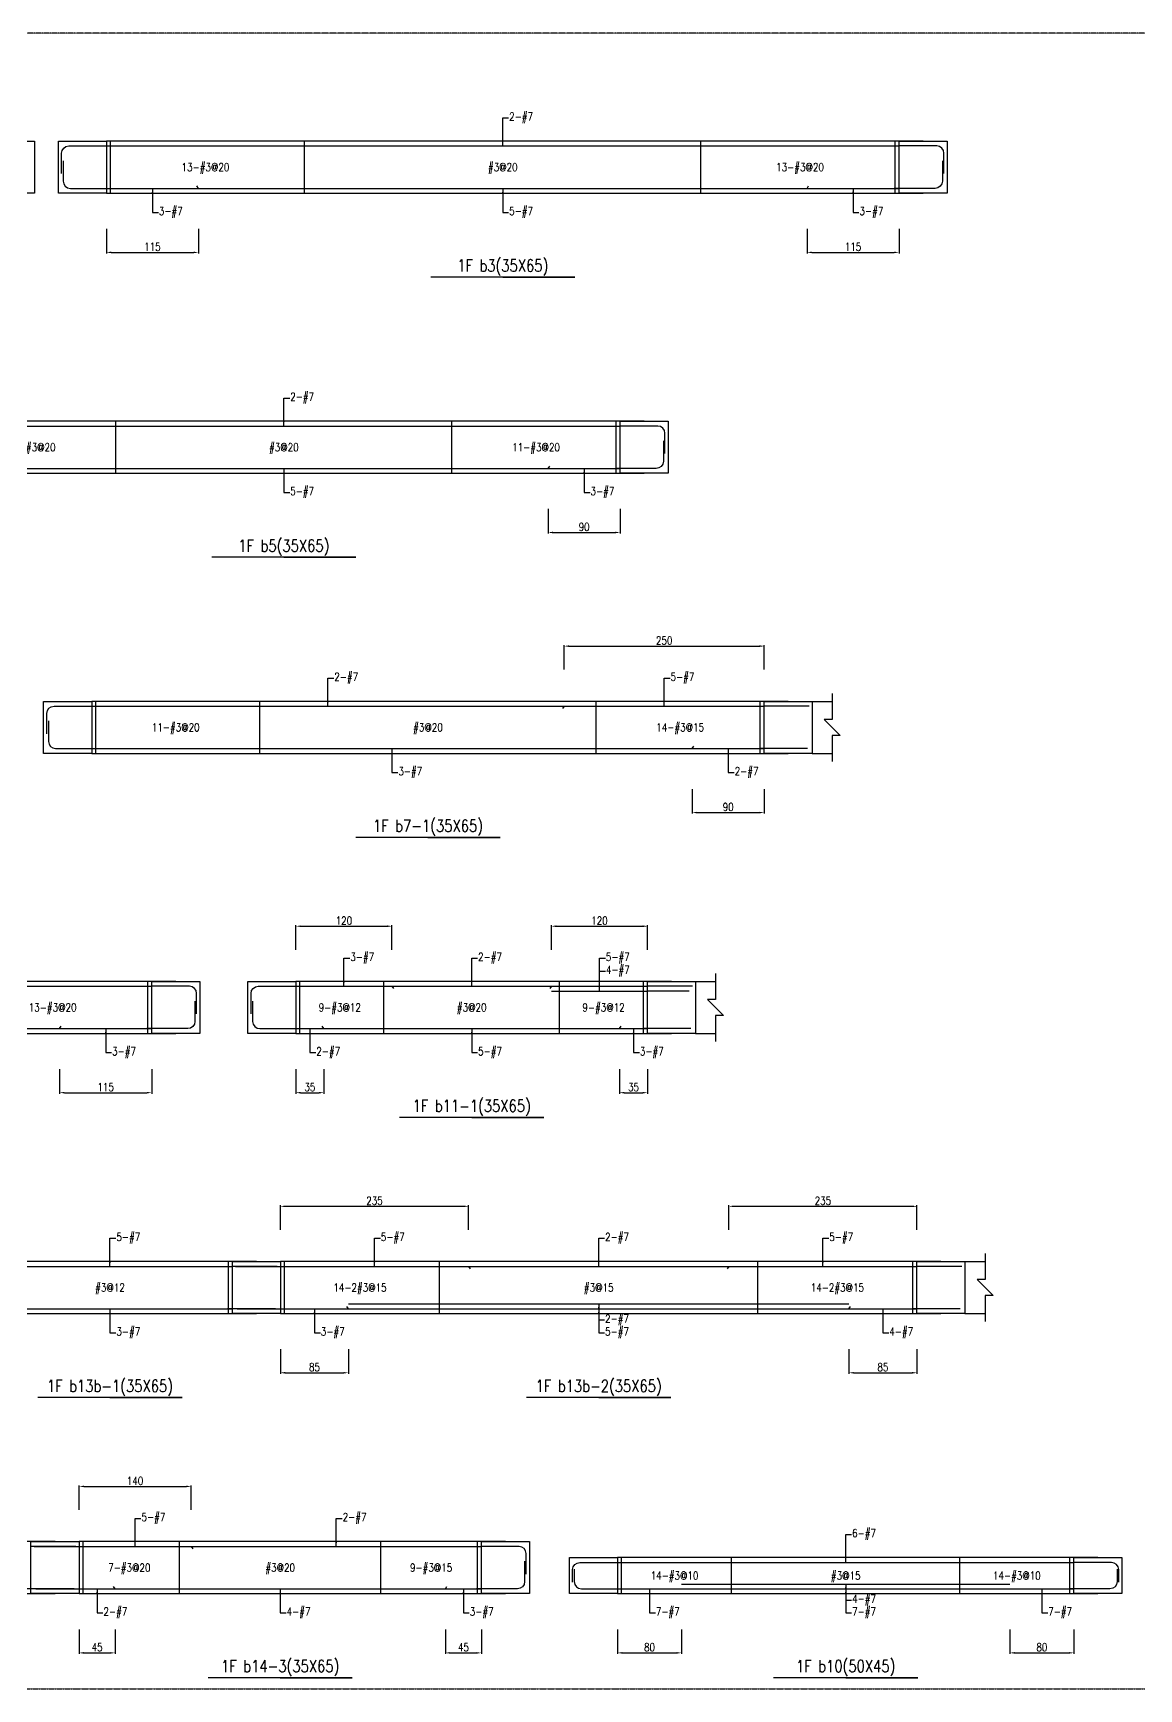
# Model space of a CAD drawing. Header units: millimetres. Extents: x 0 to 84580, y -12276 to 4373.
# Drawn here: x 73491 to 74872, y 0 to 2069 of the extents above; entities that cross this region are included whole.
import ezdxf
from ezdxf.enums import TextEntityAlignment as Align

# ---------------------------------------------------------------- set-up
doc = ezdxf.new("R2010")
doc.units = ezdxf.units.MM
doc.header["$MEASUREMENT"] = 0
doc.linetypes.add('CENTER', pattern=[2, 1.25, -0.25, 0.25, -0.25])
for name, color, linetype in [('S-DIM', 2, 'Continuous'), ('S-GRID', 1, 'CENTER'), ('S-LEADER', 2, 'Continuous'), ('S-RC', 130, 'Continuous'), ('S-REINF', 6, 'Continuous'), ('S-TEXT', 2, 'Continuous')]:
    doc.layers.add(name, color=color, linetype=linetype)
doc.styles.add('CS4', font='romans.shx', dxfattribs={"width": 0.8, "bigfont": 'lsp.shx'})
doc.styles.get("Standard").update_dxf_attribs({"font": 'arial.ttf'})
doc.dimstyles.new('ISO-25', dxfattribs={"dimtxt": 2.5, "dimasz": 2.5, "dimexe": 1.25, "dimexo": 0.625, "dimtad": 1, "dimtxsty": 'Standard', "dimcen": 2.5, "dimadec": 0, "dimazin": 0, "dimtfac": 1, "dimtmove": 0, "dimatfit": 3, "dimfxl": 0, "dimarcsym": 0})

# ---------------------------------------------------------------- blocks, each defined once
blk = doc.blocks.new('*D2216')
at = {"layer": 'DEFPOINTS', "color": 0, "transparency": 16777216}
for p in [(73582.4, 1825), (73697.4, 1825), (73697.4, 1795)]:
    blk.add_point(p, dxfattribs=at)
at = {"layer": 'S-DIM', "color": 0, "lineweight": -2, "transparency": 16777216}
for p, q in [((73582.4, 1824.375), (73582.4, 1793.75)), ((73697.4, 1824.375), (73697.4, 1793.75)), ((73588.4, 1795), (73691.4, 1795))]:
    blk.add_line(p, q, dxfattribs=at)
at = {"layer": 'S-DIM', "color": 0, "transparency": 16777216}
for points in [[(73588.4, 1796), (73588.4, 1794), (73582.4, 1795)], [(73691.4, 1796), (73691.4, 1794), (73697.4, 1795)]]:
    blk.add_solid(points, dxfattribs=at)
at = {"layer": 'S-DIM', "color": 0, "transparency": 16777216, "insert": (73639.9, 1802), "char_height": 10, "attachment_point": 5, "style": 'CS4'}
blk.add_mtext('115', dxfattribs=at)
blk = doc.blocks.new('*D2217')
at = {"layer": 'DEFPOINTS', "color": 0, "transparency": 16777216}
for p in [(74457.4, 1825), (74572.4, 1825), (74572.4, 1795)]:
    blk.add_point(p, dxfattribs=at)
at = {"layer": 'S-DIM', "color": 0, "lineweight": -2, "transparency": 16777216}
for p, q in [((74457.4, 1824.375), (74457.4, 1793.75)), ((74572.4, 1824.375), (74572.4, 1793.75)), ((74463.4, 1795), (74566.4, 1795))]:
    blk.add_line(p, q, dxfattribs=at)
at = {"layer": 'S-DIM', "color": 0, "transparency": 16777216}
for points in [[(74463.4, 1796), (74463.4, 1794), (74457.4, 1795)], [(74566.4, 1796), (74566.4, 1794), (74572.4, 1795)]]:
    blk.add_solid(points, dxfattribs=at)
at = {"layer": 'S-DIM', "color": 0, "transparency": 16777216, "insert": (74514.9, 1802), "char_height": 10, "attachment_point": 5, "style": 'CS4'}
blk.add_mtext('115', dxfattribs=at)
blk = doc.blocks.new('*D2226')
at = {"layer": 'DEFPOINTS', "color": 0, "transparency": 16777216}
for p in [(74134, 1475), (74224, 1475), (74224, 1445)]:
    blk.add_point(p, dxfattribs=at)
at = {"layer": 'S-DIM', "color": 0, "lineweight": -2, "transparency": 16777216}
for p, q in [((74134, 1474.375), (74134, 1443.75)), ((74224, 1474.375), (74224, 1443.75)), ((74140, 1445), (74218, 1445))]:
    blk.add_line(p, q, dxfattribs=at)
at = {"layer": 'S-DIM', "color": 0, "transparency": 16777216}
for points in [[(74140, 1446), (74140, 1444), (74134, 1445)], [(74218, 1446), (74218, 1444), (74224, 1445)]]:
    blk.add_solid(points, dxfattribs=at)
at = {"layer": 'S-DIM', "color": 0, "transparency": 16777216, "insert": (74179, 1452), "char_height": 10, "attachment_point": 5, "style": 'CS4'}
blk.add_mtext('90', dxfattribs=at)
blk = doc.blocks.new('*D2182')
at = {"layer": 'DEFPOINTS', "color": 0, "transparency": 16777216}
for p in [(74404, 1303), (74154, 1273), (74404, 1273)]:
    blk.add_point(p, dxfattribs=at)
at = {"layer": 'S-DIM', "color": 0, "lineweight": -2, "transparency": 16777216}
for p, q in [((74154, 1273.625), (74154, 1304.25)), ((74404, 1273.625), (74404, 1304.25)), ((74160, 1303), (74398, 1303))]:
    blk.add_line(p, q, dxfattribs=at)
at = {"layer": 'S-DIM', "color": 0, "transparency": 16777216}
for points in [[(74160, 1304), (74160, 1302), (74154, 1303)], [(74398, 1304), (74398, 1302), (74404, 1303)]]:
    blk.add_solid(points, dxfattribs=at)
at = {"layer": 'S-DIM', "color": 0, "transparency": 16777216, "insert": (74279, 1310), "char_height": 10, "attachment_point": 5, "style": 'CS4'}
blk.add_mtext('250', dxfattribs=at)
blk = doc.blocks.new('*D2183')
at = {"layer": 'DEFPOINTS', "color": 0, "transparency": 16777216}
for p in [(74314, 1125), (74404, 1125), (74404, 1095)]:
    blk.add_point(p, dxfattribs=at)
at = {"layer": 'S-DIM', "color": 0, "lineweight": -2, "transparency": 16777216}
for p, q in [((74314, 1124.375), (74314, 1093.75)), ((74404, 1124.375), (74404, 1093.75)), ((74320, 1095), (74398, 1095))]:
    blk.add_line(p, q, dxfattribs=at)
at = {"layer": 'S-DIM', "color": 0, "transparency": 16777216}
for points in [[(74320, 1096), (74320, 1094), (74314, 1095)], [(74398, 1096), (74398, 1094), (74404, 1095)]]:
    blk.add_solid(points, dxfattribs=at)
at = {"layer": 'S-DIM', "color": 0, "transparency": 16777216, "insert": (74359, 1102), "char_height": 10, "attachment_point": 5, "style": 'CS4'}
blk.add_mtext('90', dxfattribs=at)
blk = doc.blocks.new('*D2190')
at = {"layer": 'DEFPOINTS', "color": 0, "transparency": 16777216}
for p in [(73524, 775), (73639, 775), (73639, 745)]:
    blk.add_point(p, dxfattribs=at)
at = {"layer": 'S-DIM', "color": 0, "lineweight": -2, "transparency": 16777216}
for p, q in [((73524, 774.375), (73524, 743.75)), ((73639, 774.375), (73639, 743.75)), ((73530, 745), (73633, 745))]:
    blk.add_line(p, q, dxfattribs=at)
at = {"layer": 'S-DIM', "color": 0, "transparency": 16777216}
for points in [[(73530, 746), (73530, 744), (73524, 745)], [(73633, 746), (73633, 744), (73639, 745)]]:
    blk.add_solid(points, dxfattribs=at)
at = {"layer": 'S-DIM', "color": 0, "transparency": 16777216, "insert": (73581.5, 752), "char_height": 10, "attachment_point": 5, "style": 'CS4'}
blk.add_mtext('115', dxfattribs=at)
blk = doc.blocks.new('*D2191')
at = {"layer": 'DEFPOINTS', "color": 0, "transparency": 16777216}
for p in [(73939, 953), (73819, 923), (73939, 923)]:
    blk.add_point(p, dxfattribs=at)
at = {"layer": 'S-DIM', "color": 0, "lineweight": -2, "transparency": 16777216}
for p, q in [((73819, 923.625), (73819, 954.25)), ((73825, 953), (73933, 953)), ((73939, 923.625), (73939, 954.25))]:
    blk.add_line(p, q, dxfattribs=at)
at = {"layer": 'S-DIM', "color": 0, "transparency": 16777216}
for points in [[(73825, 954), (73825, 952), (73819, 953)], [(73933, 954), (73933, 952), (73939, 953)]]:
    blk.add_solid(points, dxfattribs=at)
at = {"layer": 'S-DIM', "color": 0, "transparency": 16777216, "insert": (73879, 960), "char_height": 10, "attachment_point": 5, "style": 'CS4'}
blk.add_mtext('120', dxfattribs=at)
blk = doc.blocks.new('*D2192')
at = {"layer": 'DEFPOINTS', "color": 0, "transparency": 16777216}
for p in [(74258.2, 953), (74138.2, 923), (74258.2, 923)]:
    blk.add_point(p, dxfattribs=at)
at = {"layer": 'S-DIM', "color": 0, "lineweight": -2, "transparency": 16777216}
for p, q in [((74138.2, 923.625), (74138.2, 954.25)), ((74144.2, 953), (74252.2, 953)), ((74258.2, 923.625), (74258.2, 954.25))]:
    blk.add_line(p, q, dxfattribs=at)
at = {"layer": 'S-DIM', "color": 0, "transparency": 16777216}
for points in [[(74144.2, 954), (74144.2, 952), (74138.2, 953)], [(74252.2, 954), (74252.2, 952), (74258.2, 953)]]:
    blk.add_solid(points, dxfattribs=at)
at = {"layer": 'S-DIM', "color": 0, "transparency": 16777216, "insert": (74198.2, 960), "char_height": 10, "attachment_point": 5, "style": 'CS4'}
blk.add_mtext('120', dxfattribs=at)
blk = doc.blocks.new('*D2193')
at = {"layer": 'DEFPOINTS', "color": 0, "transparency": 16777216}
for p in [(73819, 775), (73854, 775), (73854, 745)]:
    blk.add_point(p, dxfattribs=at)
at = {"layer": 'S-DIM', "color": 0, "lineweight": -2, "transparency": 16777216}
for p, q in [((73819, 774.375), (73819, 743.75)), ((73854, 774.375), (73854, 743.75)), ((73825, 745), (73848, 745))]:
    blk.add_line(p, q, dxfattribs=at)
at = {"layer": 'S-DIM', "color": 0, "transparency": 16777216}
for points in [[(73825, 746), (73825, 744), (73819, 745)], [(73848, 746), (73848, 744), (73854, 745)]]:
    blk.add_solid(points, dxfattribs=at)
at = {"layer": 'S-DIM', "color": 0, "transparency": 16777216, "insert": (73836.5, 752), "char_height": 10, "attachment_point": 5, "style": 'CS4'}
blk.add_mtext('35', dxfattribs=at)
blk = doc.blocks.new('*D2194')
at = {"layer": 'DEFPOINTS', "color": 0, "transparency": 16777216}
for p in [(74223.2, 775), (74258.2, 775), (74258.2, 745)]:
    blk.add_point(p, dxfattribs=at)
at = {"layer": 'S-DIM', "color": 0, "lineweight": -2, "transparency": 16777216}
for p, q in [((74223.2, 774.375), (74223.2, 743.75)), ((74258.2, 774.375), (74258.2, 743.75)), ((74229.2, 745), (74252.2, 745))]:
    blk.add_line(p, q, dxfattribs=at)
at = {"layer": 'S-DIM', "color": 0, "transparency": 16777216}
for points in [[(74229.2, 746), (74229.2, 744), (74223.2, 745)], [(74252.2, 746), (74252.2, 744), (74258.2, 745)]]:
    blk.add_solid(points, dxfattribs=at)
at = {"layer": 'S-DIM', "color": 0, "transparency": 16777216, "insert": (74240.7, 752), "char_height": 10, "attachment_point": 5, "style": 'CS4'}
blk.add_mtext('35', dxfattribs=at)
blk = doc.blocks.new('*D2234')
at = {"layer": 'DEFPOINTS', "color": 0, "transparency": 16777216}
for p in [(74034.7, 603), (73799.7, 573), (74034.7, 573)]:
    blk.add_point(p, dxfattribs=at)
at = {"layer": 'S-DIM', "color": 0, "lineweight": -2, "transparency": 16777216}
for p, q in [((73799.7, 573.625), (73799.7, 604.25)), ((73805.7, 603), (74028.7, 603)), ((74034.7, 573.625), (74034.7, 604.25))]:
    blk.add_line(p, q, dxfattribs=at)
at = {"layer": 'S-DIM', "color": 0, "transparency": 16777216}
for points in [[(73805.7, 604), (73805.7, 602), (73799.7, 603)], [(74028.7, 604), (74028.7, 602), (74034.7, 603)]]:
    blk.add_solid(points, dxfattribs=at)
at = {"layer": 'S-DIM', "color": 0, "transparency": 16777216, "insert": (73917.2, 610), "char_height": 10, "attachment_point": 5, "style": 'CS4'}
blk.add_mtext('235', dxfattribs=at)
blk = doc.blocks.new('*D2235')
at = {"layer": 'DEFPOINTS', "color": 0, "transparency": 16777216}
for p in [(74594.7, 603), (74359.7, 573), (74594.7, 573)]:
    blk.add_point(p, dxfattribs=at)
at = {"layer": 'S-DIM', "color": 0, "lineweight": -2, "transparency": 16777216}
for p, q in [((74359.7, 573.625), (74359.7, 604.25)), ((74365.7, 603), (74588.7, 603)), ((74594.7, 573.625), (74594.7, 604.25))]:
    blk.add_line(p, q, dxfattribs=at)
at = {"layer": 'S-DIM', "color": 0, "transparency": 16777216}
for points in [[(74365.7, 604), (74365.7, 602), (74359.7, 603)], [(74588.7, 604), (74588.7, 602), (74594.7, 603)]]:
    blk.add_solid(points, dxfattribs=at)
at = {"layer": 'S-DIM', "color": 0, "transparency": 16777216, "insert": (74477.2, 610), "char_height": 10, "attachment_point": 5, "style": 'CS4'}
blk.add_mtext('235', dxfattribs=at)
blk = doc.blocks.new('*D2236')
at = {"layer": 'DEFPOINTS', "color": 0, "transparency": 16777216}
for p in [(73799.7, 425), (73884.7, 425), (73884.7, 395)]:
    blk.add_point(p, dxfattribs=at)
at = {"layer": 'S-DIM', "color": 0, "lineweight": -2, "transparency": 16777216}
for p, q in [((73799.7, 424.375), (73799.7, 393.75)), ((73884.7, 424.375), (73884.7, 393.75)), ((73805.7, 395), (73878.7, 395))]:
    blk.add_line(p, q, dxfattribs=at)
at = {"layer": 'S-DIM', "color": 0, "transparency": 16777216}
for points in [[(73805.7, 396), (73805.7, 394), (73799.7, 395)], [(73878.7, 396), (73878.7, 394), (73884.7, 395)]]:
    blk.add_solid(points, dxfattribs=at)
at = {"layer": 'S-DIM', "color": 0, "transparency": 16777216, "insert": (73842.2, 402), "char_height": 10, "attachment_point": 5, "style": 'CS4'}
blk.add_mtext('85', dxfattribs=at)
blk = doc.blocks.new('*D2237')
at = {"layer": 'DEFPOINTS', "color": 0, "transparency": 16777216}
for p in [(74509.7, 425), (74594.7, 425), (74594.7, 395)]:
    blk.add_point(p, dxfattribs=at)
at = {"layer": 'S-DIM', "color": 0, "lineweight": -2, "transparency": 16777216}
for p, q in [((74509.7, 424.375), (74509.7, 393.75)), ((74594.7, 424.375), (74594.7, 393.75)), ((74515.7, 395), (74588.7, 395))]:
    blk.add_line(p, q, dxfattribs=at)
at = {"layer": 'S-DIM', "color": 0, "transparency": 16777216}
for points in [[(74515.7, 396), (74515.7, 394), (74509.7, 395)], [(74588.7, 396), (74588.7, 394), (74594.7, 395)]]:
    blk.add_solid(points, dxfattribs=at)
at = {"layer": 'S-DIM', "color": 0, "transparency": 16777216, "insert": (74552.2, 402), "char_height": 10, "attachment_point": 5, "style": 'CS4'}
blk.add_mtext('85', dxfattribs=at)
blk = doc.blocks.new('*D2196')
at = {"layer": 'DEFPOINTS', "color": 0, "transparency": 16777216}
for p in [(73688.2, 253), (73548.2, 223), (73688.2, 223)]:
    blk.add_point(p, dxfattribs=at)
at = {"layer": 'S-DIM', "color": 0, "lineweight": -2, "transparency": 16777216}
for p, q in [((73548.2, 223.625), (73548.2, 254.25)), ((73554.2, 253), (73682.2, 253)), ((73688.2, 223.625), (73688.2, 254.25))]:
    blk.add_line(p, q, dxfattribs=at)
at = {"layer": 'S-DIM', "color": 0, "transparency": 16777216}
for points in [[(73554.2, 254), (73554.2, 252), (73548.2, 253)], [(73682.2, 254), (73682.2, 252), (73688.2, 253)]]:
    blk.add_solid(points, dxfattribs=at)
at = {"layer": 'S-DIM', "color": 0, "transparency": 16777216, "insert": (73618.2, 260), "char_height": 10, "attachment_point": 5, "style": 'CS4'}
blk.add_mtext('140', dxfattribs=at)
blk = doc.blocks.new('*D2197')
at = {"layer": 'DEFPOINTS', "color": 0, "transparency": 16777216}
for p in [(73548.2, 75), (73593.2, 75), (73593.2, 45)]:
    blk.add_point(p, dxfattribs=at)
at = {"layer": 'S-DIM', "color": 0, "lineweight": -2, "transparency": 16777216}
for p, q in [((73548.2, 74.375), (73548.2, 43.75)), ((73593.2, 74.375), (73593.2, 43.75)), ((73554.2, 45), (73587.2, 45))]:
    blk.add_line(p, q, dxfattribs=at)
at = {"layer": 'S-DIM', "color": 0, "transparency": 16777216}
for points in [[(73554.2, 46), (73554.2, 44), (73548.2, 45)], [(73587.2, 46), (73587.2, 44), (73593.2, 45)]]:
    blk.add_solid(points, dxfattribs=at)
at = {"layer": 'S-DIM', "color": 0, "transparency": 16777216, "insert": (73570.7, 52), "char_height": 10, "attachment_point": 5, "style": 'CS4'}
blk.add_mtext('45', dxfattribs=at)
blk = doc.blocks.new('*D2198')
at = {"layer": 'DEFPOINTS', "color": 0, "transparency": 16777216}
for p in [(74005.7, 75), (74050.7, 75), (74050.7, 45)]:
    blk.add_point(p, dxfattribs=at)
at = {"layer": 'S-DIM', "color": 0, "lineweight": -2, "transparency": 16777216}
for p, q in [((74005.7, 74.375), (74005.7, 43.75)), ((74050.7, 74.375), (74050.7, 43.75)), ((74011.7, 45), (74044.7, 45))]:
    blk.add_line(p, q, dxfattribs=at)
at = {"layer": 'S-DIM', "color": 0, "transparency": 16777216}
for points in [[(74011.7, 46), (74011.7, 44), (74005.7, 45)], [(74044.7, 46), (74044.7, 44), (74050.7, 45)]]:
    blk.add_solid(points, dxfattribs=at)
at = {"layer": 'S-DIM', "color": 0, "transparency": 16777216, "insert": (74028.2, 52), "char_height": 10, "attachment_point": 5, "style": 'CS4'}
blk.add_mtext('45', dxfattribs=at)
blk = doc.blocks.new('*D2125')
at = {"layer": 'DEFPOINTS', "color": 0, "transparency": 16777216}
for p in [(74220.7, 75), (74300.7, 75), (74300.7, 45)]:
    blk.add_point(p, dxfattribs=at)
at = {"layer": 'S-DIM', "color": 0, "lineweight": -2, "transparency": 16777216}
for p, q in [((74220.7, 74.375), (74220.7, 43.75)), ((74300.7, 74.375), (74300.7, 43.75)), ((74226.7, 45), (74294.7, 45))]:
    blk.add_line(p, q, dxfattribs=at)
at = {"layer": 'S-DIM', "color": 0, "transparency": 16777216}
for points in [[(74226.7, 46), (74226.7, 44), (74220.7, 45)], [(74294.7, 46), (74294.7, 44), (74300.7, 45)]]:
    blk.add_solid(points, dxfattribs=at)
at = {"layer": 'S-DIM', "color": 0, "transparency": 16777216, "insert": (74260.7, 52), "char_height": 10, "attachment_point": 5, "style": 'CS4'}
blk.add_mtext('80', dxfattribs=at)
blk = doc.blocks.new('*D2126')
at = {"layer": 'DEFPOINTS', "color": 0, "transparency": 16777216}
for p in [(74710.7, 75), (74790.7, 75), (74790.7, 45)]:
    blk.add_point(p, dxfattribs=at)
at = {"layer": 'S-DIM', "color": 0, "lineweight": -2, "transparency": 16777216}
for p, q in [((74710.7, 74.375), (74710.7, 43.75)), ((74790.7, 74.375), (74790.7, 43.75)), ((74716.7, 45), (74784.7, 45))]:
    blk.add_line(p, q, dxfattribs=at)
at = {"layer": 'S-DIM', "color": 0, "transparency": 16777216}
for points in [[(74716.7, 46), (74716.7, 44), (74710.7, 45)], [(74784.7, 46), (74784.7, 44), (74790.7, 45)]]:
    blk.add_solid(points, dxfattribs=at)
at = {"layer": 'S-DIM', "color": 0, "transparency": 16777216, "insert": (74750.7, 52), "char_height": 10, "attachment_point": 5, "style": 'CS4'}
blk.add_mtext('80', dxfattribs=at)

msp = doc.modelspace()

# ---------------------------------------------------------------- linework, layer by layer
for p, q in [((74464, 1234), (74489, 1234)), ((74464, 1169), (74489, 1169)), ((74318.2, 884), (74343.2, 884)), ((74318.2, 819), (74343.2, 819)), ((74654.7, 534), (74679.7, 534)), ((74654.7, 469), (74679.7, 469))]:
    msp.add_line(p, q)
at = {"layer": 'S-GRID'}
msp.add_lwpolyline([(71664, 0), (74893, 0), (74893, 2069), (71664, 2069), (71664, 0)], dxfattribs=at)
msp.add_lwpolyline([(71664, 0), (74893, 0), (74893, 2069), (71664, 2069), (71664, 0)], dxfattribs=at)
at = {"layer": 'S-RC'}
for points in [[(73492.4, 1869), (73432.4, 1869), (73432.4, 1934), (73492.4, 1934), (73492.4, 1869)], [(73582.4, 1869), (73522.4, 1869), (73522.4, 1934), (73582.4, 1934), (73582.4, 1869)], [(74602.4, 1934), (73582.4, 1934)], [(74632.4, 1869), (74572.4, 1869), (74572.4, 1934), (74632.4, 1934), (74632.4, 1869)], [(73582.4, 1869), (74602.4, 1869)], [(74077.4, 1764), (74167.4, 1764), (73987.4, 1764)], [(74254, 1584), (73384, 1584)], [(74284, 1519), (74224, 1519), (74224, 1584), (74284, 1584), (74284, 1519)], [(73384, 1519), (74254, 1519)], [(73804, 1414), (73894, 1414), (73714, 1414)], [(74489, 1244), (74489, 1211.5), (74479, 1211.5), (74499, 1191.5), (74489, 1191.5), (74489, 1159)], [(73564, 1169), (73504, 1169), (73504, 1234), (73564, 1234), (73564, 1169)], [(74434, 1234), (73564, 1234)], [(74464, 1169), (74404, 1169), (74404, 1234), (74464, 1234), (74464, 1169)], [(73564, 1169), (74434, 1169)], [(73984, 1064), (74074, 1064), (73894, 1064)], [(74343.2, 894), (74343.2, 861.5), (74333.2, 861.5), (74353.2, 841.5), (74343.2, 841.5), (74343.2, 809)], [(73669, 884), (72649, 884)], [(73699, 819), (73639, 819), (73639, 884), (73699, 884), (73699, 819)], [(73819, 819), (73759, 819), (73759, 884), (73819, 884), (73819, 819)], [(74288.2, 884), (73819, 884)], [(74318.2, 819), (74258.2, 819), (74258.2, 884), (74318.2, 884), (74318.2, 819)], [(72649, 819), (73669, 819)], [(73819, 819), (74288.2, 819)], [(74038.6, 714), (74128.6, 714), (73948.6, 714)], [(74679.7, 544), (74679.7, 511.5), (74669.7, 511.5), (74689.7, 491.5), (74679.7, 491.5), (74679.7, 459)], [(73769.7, 534), (73434, 534)], [(73799.7, 469), (73739.7, 469), (73739.7, 534), (73799.7, 534), (73799.7, 469)], [(73799.7, 469), (73739.7, 469), (73739.7, 534), (73799.7, 534), (73799.7, 469)], [(74624.7, 534), (73799.7, 534)], [(74654.7, 469), (74594.7, 469), (74594.7, 534), (74654.7, 534), (74654.7, 469)], [(73434, 469), (73769.7, 469)], [(73799.7, 469), (74624.7, 469)], [(73586.85, 364), (73676.85, 364), (73496.85, 364)], [(74197.2, 364), (74287.2, 364), (74107.2, 364)], [(73518.2, 184), (72763.2, 184)], [(73548.2, 119), (73488.2, 119), (73488.2, 184), (73548.2, 184), (73548.2, 119)], [(73548.2, 119), (73488.2, 119), (73488.2, 184), (73548.2, 184), (73548.2, 119)], [(74080.7, 184), (73548.2, 184)], [(74110.7, 119), (74050.7, 119), (74050.7, 184), (74110.7, 184), (74110.7, 119)], [(74220.7, 119), (74160.7, 119), (74160.7, 164), (74220.7, 164), (74220.7, 119)], [(74820.7, 164), (74220.7, 164)], [(74850.7, 119), (74790.7, 119), (74790.7, 164), (74850.7, 164), (74850.7, 119)], [(72763.2, 119), (73518.2, 119)], [(73548.2, 119), (74080.7, 119)], [(74220.7, 119), (74820.7, 119)], [(73799.45, 14), (73889.45, 14), (73709.45, 14)], [(74505.7, 14), (74595.7, 14), (74415.7, 14)]]:
    msp.add_lwpolyline(points, dxfattribs=at)
at = {"layer": 'S-REINF'}
for points in [[(73526.4, 1893.5), (73526.4, 1919, -0.41421356), (73535.4, 1928), (73582.4, 1928)], [(74628.4, 1893.5), (74628.4, 1919, 0.41421356), (74619.4, 1928), (74572.4, 1928)], [(73528.4, 1909.5), (73528.4, 1884, 0.41421356), (73537.4, 1875), (73582.4, 1875)], [(74626.4, 1909.5), (74626.4, 1884, -0.41421356), (74617.4, 1875), (74566.4, 1875)], [(74280, 1543.5), (74280, 1569, 0.41421356), (74271, 1578), (74224, 1578)], [(74278, 1559.5), (74278, 1534, -0.41421356), (74269, 1525), (74218, 1525)], [(73508, 1193.5), (73508, 1219, -0.41421356), (73517, 1228), (73564, 1228)], [(73510, 1209.5), (73510, 1184, 0.41421356), (73519, 1175), (73564, 1175)], [(73695, 843.5), (73695, 869, 0.41421356), (73686, 878), (73639, 878)], [(73763, 843.5), (73763, 869, -0.41421356), (73772, 878), (73819, 878)], [(73693, 859.5), (73693, 834, -0.41421356), (73684, 825), (73633, 825)], [(73765, 859.5), (73765, 834, 0.41421356), (73774, 825), (73819, 825)], [(74106.7, 143.5), (74106.7, 169, 0.41421356), (74097.7, 178), (74050.7, 178)], [(74104.7, 159.5), (74104.7, 134, -0.41421356), (74095.7, 125), (74044.7, 125)], [(74164.7, 133.5), (74164.7, 149, -0.41421356), (74173.7, 158), (74220.7, 158)], [(74166.7, 149.5), (74166.7, 134, 0.41421356), (74175.7, 125), (74220.7, 125)], [(74844.7, 149.5), (74844.7, 134, -0.41421356), (74835.7, 125), (74784.7, 125)], [(74846.7, 133.5), (74846.7, 149, 0.41421356), (74837.7, 158), (74790.7, 158)]]:
    msp.add_lwpolyline(points, format="xyb", dxfattribs=at)
for points in [[(73582.4, 1928), (74572.4, 1928)], [(73582.4, 1875), (73697.4, 1875)], [(73697.4, 1875), (73695.4, 1878)], [(73697.4, 1875), (74457.4, 1875)], [(74457.4, 1875), (74459.4, 1878)], [(74457.4, 1875), (74572.4, 1875)], [(73384, 1578), (74224, 1578)], [(73474, 1525), (74134, 1525)], [(74134, 1525), (74136, 1528)], [(74134, 1525), (74224, 1525)], [(73564, 1228), (74154, 1228)], [(74154, 1228), (74152, 1225)], [(74154, 1228), (74404, 1228)], [(74460, 1228), (74404, 1228)], [(73564, 1175), (74314, 1175)], [(74314, 1175), (74316, 1178)], [(74314, 1175), (74404, 1175)], [(74458, 1175), (74398, 1175)], [(72949, 878), (73639, 878)], [(73819, 878), (73939, 878)], [(73939, 878), (73941, 875)], [(73939, 878), (74138.2, 878)], [(74138.2, 878), (74136.2, 875)], [(74138.2, 878), (74258.2, 878)], [(74138.2, 872), (74258.2, 872)], [(74314.2, 878), (74258.2, 878)], [(74310.2, 872), (74258.2, 872)], [(73524, 825), (73526, 828)], [(73854, 825), (73852, 828)], [(74223.2, 825), (74225.2, 828)], [(72764, 825), (73524, 825)], [(73524, 825), (73639, 825)], [(73819, 825), (73854, 825)], [(73854, 825), (74223.2, 825)], [(74223.2, 825), (74258.2, 825)], [(74312.2, 825), (74252.2, 825)], [(73434, 528), (73739.7, 528)], [(73795.7, 528), (73739.7, 528)], [(73743.7, 528), (73799.7, 528)], [(73799.7, 528), (74034.7, 528)], [(74034.7, 528), (74036.7, 525)], [(74034.7, 528), (74359.7, 528)], [(74359.7, 528), (74357.7, 525)], [(74359.7, 528), (74594.7, 528)], [(74650.7, 528), (74594.7, 528)], [(73884.7, 475), (73882.7, 478)], [(73884.7, 481), (74509.7, 481)], [(74509.7, 475), (74511.7, 478)], [(73434, 475), (73739.7, 475)], [(73793.7, 475), (73733.7, 475)], [(73745.7, 475), (73799.7, 475)], [(73799.7, 475), (73884.7, 475)], [(73884.7, 475), (74509.7, 475)], [(74509.7, 475), (74594.7, 475)], [(74648.7, 475), (74588.7, 475)], [(73544.2, 178), (73488.2, 178)], [(73492.2, 178), (73548.2, 178)], [(73548.2, 178), (73688.2, 178)], [(73688.2, 178), (73690.2, 175)], [(73688.2, 178), (74050.7, 178)], [(74220.7, 158), (74410.7, 158)], [(74410.7, 158), (74600.7, 158)], [(74600.7, 158), (74790.7, 158)], [(73542.2, 125), (73482.2, 125)], [(73494.2, 125), (73548.2, 125)], [(73548.2, 125), (73593.2, 125)], [(73593.2, 125), (73591.2, 128)], [(73593.2, 125), (74005.7, 125)], [(74005.7, 125), (74007.7, 128)], [(74005.7, 125), (74050.7, 125)], [(74220.7, 125), (74300.7, 125)], [(74300.7, 131), (74710.7, 131)], [(74300.7, 125), (74710.7, 125)], [(74710.7, 125), (74790.7, 125)]]:
    msp.add_lwpolyline(points, dxfattribs=at)
at = {"layer": 'S-REINF', "color": 1}
for points in [[(73587.4, 1869), (73587.4, 1934)], [(73829.9, 1869), (73829.9, 1934)], [(74324.9, 1869), (74324.9, 1934)], [(74567.4, 1869), (74567.4, 1934)], [(73594, 1519), (73594, 1584)], [(74014, 1519), (74014, 1584)], [(74219, 1519), (74219, 1584)], [(73569, 1169), (73569, 1234)], [(73774, 1169), (73774, 1234)], [(74194, 1169), (74194, 1234)], [(74399, 1169), (74399, 1234)], [(73634, 819), (73634, 884)], [(73824, 819), (73824, 884)], [(73928.8, 819), (73928.8, 884)], [(74148.4, 819), (74148.4, 884)], [(74253.2, 819), (74253.2, 884)], [(73734.7, 469), (73734.7, 534)], [(73804.7, 469), (73804.7, 534)], [(73998.45, 469), (73998.45, 534)], [(74395.95, 469), (74395.95, 534)], [(74589.7, 469), (74589.7, 534)], [(73553.2, 119), (73553.2, 184)], [(73673.825, 119), (73673.825, 184)], [(73925.075, 119), (73925.075, 184)], [(74045.7, 119), (74045.7, 184)], [(74225.7, 119), (74225.7, 164)], [(74363.2, 119), (74363.2, 164)], [(74648.2, 119), (74648.2, 164)], [(74785.7, 119), (74785.7, 164)]]:
    msp.add_lwpolyline(points, dxfattribs=at)

# ---------------------------------------------------------------- texts
at = {"layer": 'S-LEADER', "char_height": 10, "attachment_point": 4, "style": 'CS4'}
for s, insert in [('2-#7', (74085.4, 1963)), ('3-#7', (73647.9, 1845)), ('5-#7', (74085.4, 1845)), ('3-#7', (74522.9, 1845)), ('2-#7', (73812, 1613)), ('5-#7', (73812, 1495)), ('3-#7', (74187, 1495)), ('2-#7', (73867, 1263)), ('5-#7', (74287, 1263)), ('3-#7', (73947, 1145)), ('2-#7', (74367, 1145)), ('3-#7', (73887, 913)), ('2-#7', (74046.6, 913)), ('5-#7', (74206.2, 913)), ('4-#7', (74206.2, 897)), ('3-#7', (73589.5, 795)), ('2-#7', (73844.5, 795)), ('5-#7', (74046.6, 795)), ('3-#7', (74248.7, 795)), ('5-#7', (73594.85, 563)), ('5-#7', (73925.2, 563)), ('2-#7', (74205.2, 563)), ('5-#7', (74485.2, 563)), ('2-#7', (74205.2, 461)), ('3-#7', (73594.85, 445)), ('3-#7', (73850.2, 445)), ('5-#7', (74205.2, 445)), ('4-#7', (74560.2, 445)), ('5-#7', (73626.2, 213)), ('2-#7', (73877.45, 213)), ('6-#7', (74513.7, 193)), ('2-#7', (73578.7, 95)), ('4-#7', (73807.45, 95)), ('3-#7', (74036.2, 95)), ('7-#7', (74268.7, 95)), ('4-#7', (74513.7, 111)), ('7-#7', (74513.7, 95)), ('7-#7', (74758.7, 95))]:
    msp.add_mtext(s, dxfattribs=dict(at, insert=insert))
at = {"layer": 'S-RC', "style": 'CS4', "width": 0.8}
for s, p in [('1F b3(35X65)', (74077.4, 1771)), ('1F b5(35X65)', (73804, 1421)), ('1F b7-1(35X65)', (73984, 1071)), ('1F b11-1(35X65)', (74038.6, 721)), ('1F b13b-1(35X65)', (73586.85, 371)), ('1F b13b-2(35X65)', (74197.2, 371)), ('1F b14-3(35X65)', (73799.45, 21)), ('1F b10(50X45)', (74505.7, 21))]:
    msp.add_text(s, height=15, dxfattribs=at).set_placement(p, align=Align.CENTER)
at = {"layer": 'S-TEXT', "color": 1, "style": 'CS4', "width": 0.8}
for s, p in [('13-#3@20', (73706.15, 1896.5)), ('#3@20', (74077.4, 1896.5)), ('13-#3@20', (74448.65, 1896.5)), ('11-#3@20', (73489, 1546.5)), ('#3@20', (73804, 1546.5)), ('11-#3@20', (74119, 1546.5)), ('11-#3@20', (73669, 1196.5)), ('#3@20', (73984, 1196.5)), ('14-#3@15', (74299, 1196.5)), ('13-#3@20', (73515.25, 846.5)), ('9-#3@12', (73873.9, 846.5)), ('#3@20', (74038.6, 846.5)), ('9-#3@12', (74203.3, 846.5)), ('#3@12', (73586.85, 496.5)), ('14-2#3@15', (73899.075, 496.5)), ('#3@15', (74197.2, 496.5)), ('14-2#3@15', (74495.325, 496.5)), ('7-#3@20', (73611.012, 146.5)), ('#3@20', (73799.45, 146.5)), ('9-#3@15', (73987.887, 146.5)), ('14-#3@10', (74291.95, 136.5)), ('#3@15', (74505.7, 136.5)), ('14-#3@10', (74719.45, 136.5))]:
    msp.add_text(s, height=10, dxfattribs=at).set_placement(p, align=Align.CENTER)

# ---------------------------------------------------------------- dimensions: what is measured, and where the dimension line sits
at = {"layer": 'S-DIM'}
for p1, p2, distance, picture, middle in [((73582.4, 1825), (73697.4, 1825), -30, '*D2216', (73639.9, 1802)), ((74457.4, 1825), (74572.4, 1825), -30, '*D2217', (74514.9, 1802)), ((74134, 1475), (74224, 1475), -30, '*D2226', (74179, 1452)), ((74154, 1273), (74404, 1273), 30, '*D2182', (74279, 1310)), ((74314, 1125), (74404, 1125), -30, '*D2183', (74359, 1102)), ((73819, 923), (73939, 923), 30, '*D2191', (73879, 960)), ((74138.2, 923), (74258.2, 923), 30, '*D2192', (74198.2, 960)), ((73524, 775), (73639, 775), -30, '*D2190', (73581.5, 752)), ((73819, 775), (73854, 775), -30, '*D2193', (73836.5, 752)), ((74223.2, 775), (74258.2, 775), -30, '*D2194', (74240.7, 752)), ((73799.7, 573), (74034.7, 573), 30, '*D2234', (73917.2, 610)), ((74359.7, 573), (74594.7, 573), 30, '*D2235', (74477.2, 610)), ((73799.7, 425), (73884.7, 425), -30, '*D2236', (73842.2, 402)), ((74509.7, 425), (74594.7, 425), -30, '*D2237', (74552.2, 402)), ((73548.2, 223), (73688.2, 223), 30, '*D2196', (73618.2, 260)), ((73548.2, 75), (73593.2, 75), -30, '*D2197', (73570.7, 52)), ((74005.7, 75), (74050.7, 75), -30, '*D2198', (74028.2, 52)), ((74220.7, 75), (74300.7, 75), -30, '*D2125', (74260.7, 52)), ((74710.7, 75), (74790.7, 75), -30, '*D2126', (74750.7, 52))]:
    dim = msp.add_aligned_dim(p1=p1, p2=p2, distance=distance, dimstyle='ISO-25', override={"dimtxt": 10, "dimasz": 6, "dimgap": 2, "dimtxsty": 'CS4'}, dxfattribs=at)
    dim.commit()
    dim.dimension.update_dxf_attribs({"geometry": picture, "text_midpoint": middle})

# ---------------------------------------------------------------- leaders
at = {"layer": 'S-LEADER', "annotation_type": 0, "has_hookline": 1, "hookline_direction": 0}
for points, text_width in [([(74077.4, 1928), (74077.4, 1963), (74084.775, 1963)], 30.857), ([(73639.9, 1875), (73639.9, 1845), (73647.275, 1845)], 30.857), ([(74077.4, 1875), (74077.4, 1845), (74084.775, 1845)], 30.857), ([(74514.9, 1875), (74514.9, 1845), (74522.275, 1845)], 30.857), ([(73804, 1578), (73804, 1613), (73811.375, 1613)], 30.857), ([(73804, 1525), (73804, 1495), (73811.375, 1495)], 30.857), ([(74179, 1525), (74179, 1495), (74186.375, 1495)], 30.857), ([(73859, 1228), (73859, 1263), (73866.375, 1263)], 30.857), ([(74279, 1228), (74279, 1263), (74286.375, 1263)], 30.857), ([(73939, 1175), (73939, 1145), (73946.375, 1145)], 30.857), ([(74359, 1175), (74359, 1145), (74366.375, 1145)], 30.857), ([(73879, 878), (73879, 913), (73886.375, 913)], 30.857), ([(74038.6, 878), (74038.6, 913), (74045.975, 913)], 30.857), ([(74198.2, 878), (74198.2, 913), (74205.575, 913)], 30.857), ([(74198.2, 872), (74198.2, 897), (74205.575, 897)], 30.857), ([(73581.5, 825), (73581.5, 795), (73588.875, 795)], 30.857), ([(73836.5, 825), (73836.5, 795), (73843.875, 795)], 30.857), ([(74038.6, 825), (74038.6, 795), (74045.975, 795)], 30.857), ([(74240.7, 825), (74240.7, 795), (74248.075, 795)], 30.857), ([(73586.85, 528), (73586.85, 563), (73594.225, 563)], 30.857), ([(73917.2, 528), (73917.2, 563), (73924.575, 563)], 30.857), ([(74197.2, 528), (74197.2, 563), (74204.575, 563)], 30.857), ([(74477.2, 528), (74477.2, 563), (74484.575, 563)], 30.857), ([(74197.2, 481), (74197.2, 461), (74204.575, 461)], 30.857), ([(73586.85, 475), (73586.85, 445), (73594.225, 445)], 30.857), ([(73842.2, 475), (73842.2, 445), (73849.575, 445)], 30.857), ([(74197.2, 475), (74197.2, 445), (74204.575, 445)], 30.857), ([(74552.2, 475), (74552.2, 445), (74559.575, 445)], 30.857), ([(73618.2, 178), (73618.2, 213), (73625.575, 213)], 30.857), ([(73869.45, 178), (73869.45, 213), (73876.825, 213)], 30.857), ([(74505.7, 158), (74505.7, 193), (74513.075, 193)], 30.476), ([(73570.7, 125), (73570.7, 95), (73578.075, 95)], 30.857), ([(73799.45, 125), (73799.45, 95), (73806.825, 95)], 30.857), ([(74028.2, 125), (74028.2, 95), (74035.575, 95)], 30.857), ([(74260.7, 125), (74260.7, 95), (74268.075, 95)], 30.857), ([(74505.7, 131), (74505.7, 111), (74513.075, 111)], 30.857), ([(74505.7, 125), (74505.7, 95), (74513.075, 95)], 30.857), ([(74750.7, 125), (74750.7, 95), (74758.075, 95)], 30.857)]:
    msp.add_leader(points, dimstyle='ISO-25', override={"dimasz": 6, "dimtad": 0}, dxfattribs=dict(at, text_width=text_width))

doc.saveas('drawing.dxf')
